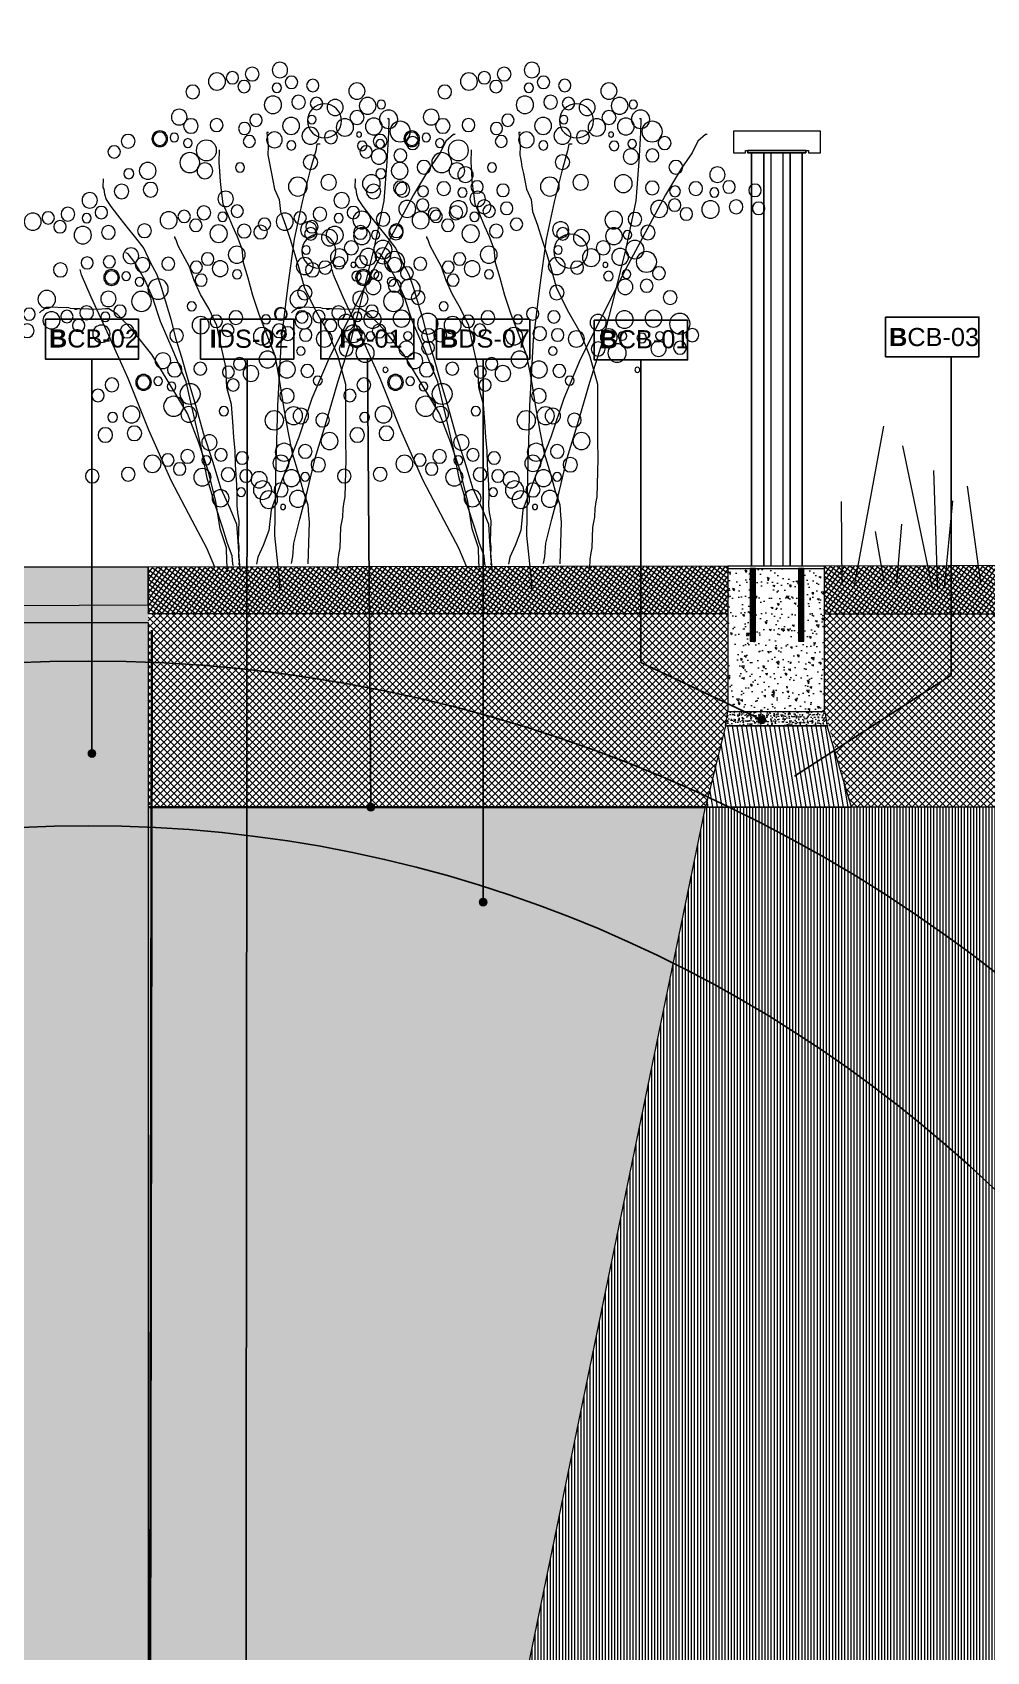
# Model space of a CAD drawing. Header units: metres. Extents: x -325 to 301, y -147 to 149.
# Drawn here: x 86.125 to 88.1, y 40.062 to 43.411 of the extents above; entities that cross this region are included whole.
import ezdxf

# ---------------------------------------------------------------- set-up
doc = ezdxf.new("R2010")
doc.units = ezdxf.units.M
doc.linetypes.add('ACAD_ISO03W100', pattern=[30, 12, -18])
doc.layers.get('Defpoints').update_dxf_attribs({"lineweight": 13})
doc.layers.add('-AUX-QAD', color=5, linetype='Continuous', plot=False)
doc.layers.add('0-TX-1_25', color=7, linetype='Continuous', true_color=0x3f4f7f)
for name, color, linetype in [('02-L-Geotextile', 32, 'Continuous'), ('02-L-Waterproofing Membrane', 152, 'Continuous'), ('2-L-Perfil', 5, 'Continuous'), ('2-L-projeccio', 252, 'Continuous'), ('A-KEYPLAN_HATCH', 7, 'Continuous'), ('A_TEXT_2', 7, 'Continuous'), ('EIT_3 TR terra vegetal', 45, 'Continuous')]:
    doc.layers.add(name, color=color, linetype=linetype)
for name, color, linetype, lineweight, true_color in [('03-TR-Paviment_04_Dry Meadow', 7, 'Continuous', 5, 0xd8dd88), ('3-TR grava', 7, 'Continuous', 5, 0x666666), ('3-TR tot_u', 7, 'Continuous', 5, 0x787878)]:
    doc.layers.add(name, color=color, linetype=linetype, lineweight=lineweight, true_color=true_color)
for name, color, linetype, lineweight in [('05-VEG-gris 50%', 253, 'Continuous', 18), ('1-CM', 7, 'Continuous', 0), ('2-metall', 5, 'Continuous', 0), ('3-TR Formigó', 252, 'Continuous', 0), ('3-TR Seleccionat', 44, 'Continuous', 0), ('3-TR-recebo', 252, 'Continuous', 0), ('3_TR_paviment gris', 252, 'Continuous', 5)]:
    doc.layers.add(name, color=color, linetype=linetype, lineweight=lineweight)
doc.styles.get("Standard").update_dxf_attribs({"font": 'arial.ttf'})
doc.dimstyles.new('ISO-25', dxfattribs={"dimtxt": 0.1, "dimasz": 0.1, "dimexe": 0.1, "dimexo": 0.1, "dimgap": 0.1, "dimtad": 1, "dimdec": 0, "dimlfac": 100, "dimzin": 9, "dimtxsty": 'Standard', "dimblk": 'OBLIQUE', "dimcen": 0.1, "dimadec": 0, "dimazin": 0, "dimtfac": 1, "dimtdec": 0, "dimtmove": 0, "dimatfit": 3, "dimldrblk": 'OBLIQUE', "dimfxl": 1, "dimarcsym": 0})

# ---------------------------------------------------------------- blocks, each defined once
blk = doc.blocks.new('POINT')
at = {"layer": '0-TX-1_25'}
h = blk.add_hatch(dxfattribs=at)
h.set_pattern_fill('ANGLE', color=256)
h.set_pattern_definition([(0, (-83.747, -12.726), (0, 6.985), [5.08, -1.905]), (90, (-83.747, -12.726), (-6.985, 4e-16), [5.08, -1.905])])
edge = h.paths.add_edge_path()
edge.add_arc((0, 0), 0.0075, 0, 360)
h = blk.add_hatch(color=256, dxfattribs=at)
h.dxf.hatch_style = 1
edge = h.paths.add_edge_path()
edge.add_arc((0, 0), 0.0075, 0, 360)
blk.add_circle((0, 0), 0.0075, dxfattribs=at)
blk = doc.blocks.new('hatch keyplan 2')
at = {"layer": 'A-KEYPLAN_HATCH'}
blk.add_lwpolyline([(0, 0.00548), (0.01287, 0.00548), (0.01287, 0), (0, 0)], close=True, dxfattribs=at)
blk = doc.blocks.new('hatch keyplan')
at = {"layer": 'A-KEYPLAN_HATCH'}
blk.add_blockref('hatch keyplan 2', (1.43058, 0.85215), dxfattribs=at)
blk = doc.blocks.new('I-06B')
at = {"layer": 'A-KEYPLAN_HATCH'}
blk.add_blockref('hatch keyplan', (-1.43058, -0.85215), dxfattribs=at)
at = {"layer": 'A_TEXT_2', "insert": (-0.0008, 0.00405), "char_height": 0.0025, "attachment_point": 1}
blk.add_mtext_dynamic_manual_height_columns('\\pi0.00206;{\\fArial|b1|i0|c0|p34;I}DS-02', width=0.0145619, gutter_width=0.015, heights=[0], dxfattribs=at)
blk = doc.blocks.new('B-CB02')
at = {"layer": 'A-KEYPLAN_HATCH'}
blk.add_blockref('hatch keyplan', (-1.43058, -0.85215), dxfattribs=at)
at = {"layer": 'A_TEXT_2', "insert": (-0.0008, 0.00409), "char_height": 0.0025, "attachment_point": 1}
blk.add_mtext_dynamic_manual_height_columns('\\pi0.00129;{\\fArial|b1|i0|c0|p34;B}CB-02', width=0.0145619, gutter_width=0.015, heights=[0], dxfattribs=at)
blk = doc.blocks.new('ccddddddddddd')
for points in [[(92.171, 14.455), (92.16, 14.543), (92.149, 14.718), (92.084, 15.025), (91.996, 15.397), (91.908, 15.813), (91.777, 16.295), (91.645, 16.798), (91.492, 17.346), (91.361, 17.915), (91.229, 18.528), (91.12, 19.142), (91.098, 19.645), (91.087, 20.017), (91.087, 20.193), (91.109, 20.193)], [(90.232, 20.017), (90.254, 20.017), (90.353, 19.93), (90.419, 19.777), (90.55, 19.579), (90.747, 19.229), (90.966, 18.791), (91.229, 18.266), (91.514, 17.652), (91.777, 17.083), (91.974, 16.579), (92.127, 16.076), (92.325, 15.528), (92.456, 15.134), (92.478, 14.871), (92.544, 14.674), (92.609, 14.521), (92.62, 14.433)], [(92.631, 19.974), (92.653, 19.974), (92.642, 19.886), (92.631, 19.798), (92.631, 19.689), (92.609, 19.601), (92.598, 19.536), (92.576, 19.448), (92.555, 19.36), (92.533, 19.251), (92.467, 19.12), (92.445, 18.966), (92.379, 18.791), (92.314, 18.616), (92.248, 18.419), (92.182, 18.222), (92.116, 18.003), (91.963, 17.718), (91.788, 17.433), (91.656, 17.127), (91.547, 16.776), (91.536, 16.382), (91.525, 16.054), (91.514, 15.813), (91.514, 15.331), (91.525, 15.265), (91.536, 15.178), (91.536, 15.068), (91.547, 15.003), (91.558, 14.937), (91.558, 14.674), (91.569, 14.609), (91.58, 14.521), (91.58, 14.411), (91.591, 14.379), (91.602, 14.357), (91.602, 14.346)], [(91.963, 19.842), (92.007, 19.842), (92.018, 19.755), (92.084, 19.492), (92.171, 19.098), (92.259, 18.616), (92.325, 18.025), (92.39, 17.324), (92.412, 16.47), (92.412, 15.572), (92.401, 14.806), (92.335, 14.324), (92.314, 14.105), (92.325, 14.094)], [(93.256, 19.733), (93.256, 19.569), (93.245, 19.459), (93.234, 19.328), (93.212, 19.174), (93.19, 19.043), (93.124, 18.912), (93.058, 18.758), (92.993, 18.627), (92.927, 18.474), (92.905, 18.298), (92.839, 18.101), (92.774, 17.882), (92.686, 17.641), (92.576, 17.379), (92.467, 17.116), (92.401, 16.809), (92.335, 16.459), (92.27, 16.152), (92.204, 15.868), (92.116, 15.605), (92.051, 15.386), (91.985, 15.211), (91.974, 15.079), (91.963, 14.992), (91.963, 14.455)], [(94.734, 19.317), (94.734, 19.207), (94.723, 19.185), (94.712, 19.12), (94.69, 19.054), (94.624, 18.966), (94.537, 18.857), (94.427, 18.725), (94.296, 18.572), (94.186, 18.441), (94.099, 18.266), (94.011, 18.112), (93.945, 17.937), (93.88, 17.74), (93.814, 17.543), (93.748, 17.302), (93.661, 17.061), (93.573, 16.776), (93.463, 16.448), (93.354, 16.098), (93.222, 15.725), (93.113, 15.397), (92.981, 15.134), (92.894, 14.937), (92.872, 14.718), (92.85, 14.521), (92.839, 14.411), (92.828, 14.346), (92.828, 14.335)], [(92.85, 14.422), (92.839, 14.455), (92.85, 14.521), (92.85, 14.652), (92.861, 14.718), (92.861, 14.981), (92.883, 15.09), (92.894, 15.178), (92.894, 15.309), (92.905, 15.441), (92.916, 15.572), (92.927, 15.703), (92.938, 15.879), (92.96, 16.054), (92.981, 16.251), (93.003, 16.47), (93.069, 16.689), (93.091, 16.952), (93.157, 17.214), (93.222, 17.477), (93.332, 17.696), (93.441, 17.871), (93.529, 18.047), (93.595, 18.222), (93.682, 18.375), (93.748, 18.485), (93.77, 18.55), (93.781, 18.572), (93.792, 18.594), (93.792, 18.605)], [(92.916, 14.401), (92.927, 14.422), (92.938, 14.532), (93.003, 14.685), (93.069, 14.882), (93.179, 15.189), (93.288, 15.517), (93.376, 15.911), (93.595, 16.744), (93.77, 17.138), (93.945, 17.51), (94.055, 17.817), (94.164, 18.036), (94.296, 18.255), (94.384, 18.364), (94.405, 18.375), (94.416, 18.375)], [(93.157, 14.379), (93.266, 14.619), (93.463, 14.97), (93.748, 15.474), (94.055, 16.109), (94.34, 16.766), (94.624, 17.357), (94.844, 17.795), (94.975, 18.079), (94.997, 18.145)], [(92.992, 14.324), (92.992, 14.346), (93.003, 14.455), (93.014, 14.63), (93.102, 14.871), (93.168, 15.222), (93.277, 15.616), (93.409, 15.966), (93.562, 16.339), (94.044, 17.083), (94.307, 17.39), (94.504, 17.587), (94.614, 17.652), (94.657, 17.652), (94.745, 17.641), (95.008, 17.641), (95.03, 17.631), (95.052, 17.631)], [(94.745, 17.641), (95.106, 17.641), (95.128, 17.652), (95.413, 17.652), (95.413, 17.641), (95.435, 17.641), (95.435, 17.631), (95.446, 17.62), (95.457, 17.62), (95.457, 17.609), (95.479, 17.598), (95.49, 17.587), (95.501, 17.576)]]:
    blk.add_lwpolyline(points)
for centre, radius in [((92.507, 20.78), 0.0991), ((92.862, 20.718), 0.0883), ((91.511, 20.539), 0.104), ((92.08, 20.594), 0.0797), ((92.354, 20.627), 0.0797), ((92.54, 20.55), 0.059), ((92.961, 20.554), 0.0797), ((93.114, 20.663), 0.0797), ((93.311, 20.609), 0.11), ((91.193, 20.375), 0.0548), ((91.368, 20.353), 0.108), ((91.784, 20.32), 0.104), ((91.916, 20.145), 0.219), ((92.025, 20.364), 0.0797), ((92.255, 20.375), 0.0883), ((92.584, 20.331), 0.112), ((93.618, 20.466), 0.0883), ((90.941, 20.036), 0.132), ((91.094, 20.189), 0.118), ((91.281, 20.09), 0.108), ((91.5, 20.2), 0.0903), ((91.652, 20.068), 0.112), ((92.08, 20.156), 0.0547), ((92.343, 20.068), 0.109), ((92.796, 20.127), 0.0797), ((93.782, 20.138), 0.101), ((90.776, 19.893), 0.0836), ((91.467, 19.981), 0.0328), ((91.828, 19.937), 0.0834), ((92.091, 19.948), 0.109), ((92.551, 19.882), 0.101), ((92.939, 20.017), 0.0774), ((93.3, 20.05), 0.0834), ((93.629, 20.028), 0.0936), ((94.023, 19.853), 0.101), ((90.929, 19.729), 0.0834), ((91.204, 19.707), 0.098), ((91.193, 19.871), 0.0548), ((91.423, 19.838), 0.062), ((92.332, 19.817), 0.059), ((92.873, 19.853), 0.0774), ((93.421, 19.722), 0.131), ((93.662, 19.809), 0.0558), ((93.837, 19.875), 0.0548), ((94.023, 19.853), 0.0855), ((94.428, 19.809), 0.0883), ((94.604, 19.667), 0.0797), ((90.087, 19.507), 0.0991), ((90.623, 19.587), 0.0883), ((92.08, 19.609), 0.0936), ((92.983, 19.514), 0.059), ((93.432, 19.459), 0.101), ((93.629, 19.558), 0.128), ((93.629, 19.558), 0.128), ((94.166, 19.437), 0.108), ((89.599, 19.321), 0.0797), ((89.933, 19.354), 0.0797), ((90.119, 19.277), 0.059), ((90.36, 19.321), 0.0883), ((90.625, 19.278), 0.0692), ((90.919, 19.313), 0.0876), ((91.291, 19.357), 0.114), ((91.839, 19.357), 0.0991), ((92.233, 19.291), 0.121), ((94.407, 19.393), 0.0639), ((89.545, 19.091), 0.0797), ((89.835, 19.102), 0.0883), ((90.163, 19.058), 0.112), ((90.624, 19.101), 0.0797), ((90.821, 19.046), 0.11), ((93.155, 19.106), 0.0991), ((94.122, 19.196), 0.0936), ((94.494, 19.163), 0.0936), ((94.899, 19.037), 0.0991), ((90.471, 18.991), 0.0797), ((91.128, 18.904), 0.0883), ((91.4, 18.886), 0.114), ((93.002, 18.953), 0.0797), ((93.188, 18.876), 0.059), ((93.429, 18.92), 0.0883), ((93.681, 18.866), 0.0797), ((93.878, 18.811), 0.11), ((94.745, 18.884), 0.0797), ((95.173, 18.851), 0.0883), ((90.957, 18.739), 0.0928), ((91.217, 18.701), 0.0548), ((91.392, 18.679), 0.108), ((91.808, 18.647), 0.104), ((92.049, 18.69), 0.0797), ((92.078, 18.741), 0.104), ((92.647, 18.796), 0.0797), ((92.904, 18.701), 0.0883), ((93.232, 18.658), 0.112), ((93.528, 18.756), 0.0797), ((94.185, 18.668), 0.0883), ((94.647, 18.632), 0.0883), ((94.932, 18.807), 0.059), ((95.271, 18.687), 0.0797), ((95.425, 18.796), 0.0797), ((95.622, 18.742), 0.11), ((91.118, 18.515), 0.118), ((91.305, 18.417), 0.108), ((91.524, 18.526), 0.0903), ((91.676, 18.395), 0.112), ((91.94, 18.471), 0.219), ((92.104, 18.482), 0.0547), ((92.991, 18.395), 0.109), ((94.975, 18.588), 0.112), ((95.928, 18.599), 0.0883), ((90.8, 18.22), 0.0836), ((90.965, 18.362), 0.132), ((91.491, 18.307), 0.0328), ((91.852, 18.263), 0.0834), ((92.115, 18.274), 0.109), ((93.199, 18.209), 0.101), ((93.364, 18.329), 0.0797), ((93.506, 18.22), 0.0774), ((93.867, 18.252), 0.0834), ((94.196, 18.23), 0.0936), ((94.349, 18.34), 0.101), ((94.624, 18.255), 0.0774), ((94.909, 18.233), 0.0774), ((90.953, 18.055), 0.0834), ((91.228, 18.033), 0.098), ((91.217, 18.198), 0.0548), ((91.447, 18.165), 0.062), ((92.98, 18.143), 0.059), ((93.44, 18.055), 0.0774), ((94.404, 18.077), 0.0548), ((94.59, 18.055), 0.101), ((94.59, 18.055), 0.0855), ((95.249, 18.134), 0.0903), ((90.647, 17.913), 0.0883), ((92.104, 17.935), 0.0936), ((93.988, 17.924), 0.131), ((94.196, 17.76), 0.128), ((94.196, 17.76), 0.128), ((94.229, 18.012), 0.0558), ((94.622, 17.779), 0.0991), ((90.514, 17.581), 0.132), ((90.854, 17.636), 0.108), ((91.225, 17.614), 0.112), ((91.562, 17.566), 0.104), ((92.132, 17.621), 0.0797), ((92.406, 17.653), 0.0797), ((92.978, 17.587), 0.0883), ((93.55, 17.716), 0.059), ((94.469, 17.625), 0.0797), ((94.896, 17.593), 0.0883), ((95.413, 17.751), 0.114), ((90.349, 17.439), 0.0836), ((90.766, 17.417), 0.0548), ((91.245, 17.402), 0.0548), ((91.42, 17.38), 0.108), ((92.077, 17.391), 0.0797), ((92.307, 17.402), 0.0883), ((92.636, 17.358), 0.112), ((92.592, 17.577), 0.059), ((93.077, 17.423), 0.0797), ((93.23, 17.532), 0.0797), ((93.428, 17.478), 0.11), ((94.37, 17.374), 0.0883), ((94.655, 17.549), 0.059), ((94.994, 17.428), 0.0797), ((95.148, 17.538), 0.0797), ((95.345, 17.483), 0.11), ((95.632, 17.554), 0.0774), ((90.502, 17.274), 0.0834), ((90.777, 17.252), 0.098), ((90.996, 17.384), 0.062), ((91.308, 17.182), 0.118), ((91.552, 17.226), 0.0903), ((91.836, 17.347), 0.104), ((93.734, 17.335), 0.0883), ((94.699, 17.33), 0.112), ((95.652, 17.341), 0.0883), ((92.132, 17.183), 0.0547), ((92.305, 16.941), 0.109), ((92.557, 17.062), 0.109), ((92.913, 16.996), 0.0797), ((93.899, 17.007), 0.101), ((91.04, 16.974), 0.0328), ((91.905, 16.81), 0.059), ((92.042, 16.93), 0.0834), ((92.765, 16.876), 0.101), ((93.055, 16.886), 0.0774), ((93.417, 16.919), 0.0834), ((93.745, 16.897), 0.0936), ((92.294, 16.602), 0.0936), ((92.989, 16.722), 0.0774), ((93.537, 16.591), 0.131), ((93.778, 16.678), 0.0558), ((93.953, 16.744), 0.0548), ((94.14, 16.722), 0.101), ((94.14, 16.722), 0.0855), ((94.545, 16.678), 0.0883), ((92.108, 16.35), 0.0991), ((92.201, 16.35), 0.114), ((93.099, 16.383), 0.059), ((93.548, 16.328), 0.101), ((93.745, 16.427), 0.128), ((93.745, 16.427), 0.128), ((94.72, 16.536), 0.0797), ((91.829, 16.306), 0.0876), ((92.448, 16.284), 0.121), ((94.282, 16.306), 0.108), ((94.523, 16.262), 0.0639), ((91.731, 16.039), 0.11), ((93.272, 15.975), 0.0991), ((94.238, 16.065), 0.0936), ((94.611, 16.032), 0.0936), ((91.866, 15.732), 0.0928), ((92.038, 15.897), 0.0883), ((92.309, 15.879), 0.114), ((92.346, 15.735), 0.104), ((92.845, 15.789), 0.0797), ((93.119, 15.822), 0.0797), ((93.305, 15.746), 0.059), ((93.546, 15.789), 0.0883), ((93.798, 15.735), 0.0797), ((92.029, 15.57), 0.0548), ((92.204, 15.548), 0.108), ((92.62, 15.516), 0.104), ((92.79, 15.559), 0.0797), ((93.02, 15.57), 0.0883), ((93.349, 15.527), 0.112), ((93.644, 15.625), 0.0797), ((93.995, 15.68), 0.11), ((94.302, 15.537), 0.0883), ((94.763, 15.501), 0.0883), ((92.116, 15.286), 0.108), ((92.335, 15.395), 0.0903), ((92.571, 15.384), 0.118), ((92.845, 15.351), 0.0547), ((92.303, 15.176), 0.0328), ((92.488, 15.264), 0.112), ((93.108, 15.264), 0.109)]:
    blk.add_circle(centre, radius)
blk = doc.blocks.new('Railing')
at = {"layer": '2-L-Perfil', "true_color": 0xb3b3b3}
h = blk.add_hatch(color=253, dxfattribs=at)
h.dxf.hatch_style = 1
h.paths.add_polyline_path([(0.0075, -0.0093), (0.008, -0.009), (0.008, -0.005), (-0.003, -0.005), (-0.003, -0.0156), (-0.0025, -0.0165)])
h = blk.add_hatch(color=253, dxfattribs=at)
h.dxf.hatch_style = 1
h.paths.add_polyline_path([(0.0075, -0.0225), (0.0075, -0.0225), (0.008, -0.0222), (0.008, -0.0102), (0.0075, -0.0093), (-0.0025, -0.0165), (-0.003, -0.0168), (-0.003, -0.0285), (-0.0025, -0.0294)])
h = blk.add_hatch(color=253, dxfattribs=at)
h.dxf.hatch_style = 1
h.paths.add_polyline_path([(0.008, -0.0234), (0.0075, -0.0225), (-0.0025, -0.0294), (-0.0025, -0.0294), (-0.003, -0.0297), (-0.003, -0.0415), (-0.0025, -0.0423), (0.0075, -0.0357), (0.008, -0.0354)])
h = blk.add_hatch(color=253, dxfattribs=at)
h.dxf.hatch_style = 1
h.paths.add_polyline_path([(0.1075, -0.0093), (0.108, -0.009), (0.108, -0.005), (0.097, -0.005), (0.097, -0.0156), (0.0975, -0.0165)])
h = blk.add_hatch(color=253, dxfattribs=at)
h.dxf.hatch_style = 1
h.paths.add_polyline_path([(0.1075, -0.0225), (0.1075, -0.0225), (0.108, -0.0222), (0.108, -0.0102), (0.1075, -0.0093), (0.0975, -0.0165), (0.097, -0.0168), (0.097, -0.0285), (0.0975, -0.0294)])
h = blk.add_hatch(color=253, dxfattribs=at)
h.dxf.hatch_style = 1
h.paths.add_polyline_path([(0.108, -0.0234), (0.1075, -0.0225), (0.0975, -0.0294), (0.0975, -0.0294), (0.097, -0.0297), (0.097, -0.0415), (0.0975, -0.0423), (0.1075, -0.0357), (0.108, -0.0354)])
h = blk.add_hatch(color=253, dxfattribs=at)
h.dxf.hatch_style = 1
h.paths.add_polyline_path([(0.008, -0.0366), (0.0075, -0.0357), (-0.0025, -0.0423), (-0.003, -0.0426), (-0.003, -0.0544), (-0.0025, -0.0552), (0.0075, -0.049), (0.008, -0.0486)])
h = blk.add_hatch(color=253, dxfattribs=at)
h.dxf.hatch_style = 1
h.paths.add_polyline_path([(0.008, -0.0498), (0.0075, -0.049), (-0.0025, -0.0552), (-0.003, -0.0555), (-0.003, -0.0675), (-0.0025, -0.0683), (0.0075, -0.0622), (0.008, -0.0618)])
h = blk.add_hatch(color=253, dxfattribs=at)
h.dxf.hatch_style = 1
h.paths.add_polyline_path([(0.008, -0.063), (0.0075, -0.0622), (-0.0025, -0.0683), (-0.003, -0.0686), (-0.003, -0.0802), (-0.0025, -0.081), (0.0075, -0.0751), (0.008, -0.0749)])
h = blk.add_hatch(color=253, dxfattribs=at)
h.dxf.hatch_style = 1
h.paths.add_polyline_path([(0.108, -0.0366), (0.1075, -0.0357), (0.0975, -0.0423), (0.097, -0.0426), (0.097, -0.0544), (0.0975, -0.0552), (0.1075, -0.049), (0.108, -0.0486)])
h = blk.add_hatch(color=253, dxfattribs=at)
h.dxf.hatch_style = 1
h.paths.add_polyline_path([(0.108, -0.0498), (0.1075, -0.049), (0.0975, -0.0552), (0.097, -0.0555), (0.097, -0.0675), (0.0975, -0.0683), (0.1075, -0.0622), (0.108, -0.0618)])
h = blk.add_hatch(color=253, dxfattribs=at)
h.dxf.hatch_style = 1
h.paths.add_polyline_path([(0.108, -0.063), (0.1075, -0.0622), (0.0975, -0.0683), (0.097, -0.0686), (0.097, -0.0802), (0.0975, -0.081), (0.1075, -0.0751), (0.108, -0.0749)])
h = blk.add_hatch(color=253, dxfattribs=at)
h.dxf.hatch_style = 1
h.paths.add_polyline_path([(0.008, -0.0761), (0.0075, -0.0751), (-0.0025, -0.081), (-0.003, -0.0813), (-0.003, -0.0931), (-0.0025, -0.0939), (0.0075, -0.0886), (0.008, -0.0883)])
h = blk.add_hatch(color=253, dxfattribs=at)
h.dxf.hatch_style = 1
h.paths.add_polyline_path([(0.008, -0.0895), (0.0075, -0.0886), (-0.0025, -0.0939), (-0.003, -0.0942), (-0.003, -0.106), (-0.0025, -0.1068), (0.0075, -0.1018), (0.008, -0.1015), (0.008, -0.0955)])
h = blk.add_hatch(color=253, dxfattribs=at)
h.dxf.hatch_style = 1
h.paths.add_polyline_path([(0.108, -0.0761), (0.1075, -0.0751), (0.0975, -0.081), (0.097, -0.0813), (0.097, -0.0931), (0.0975, -0.0939), (0.1075, -0.0886), (0.108, -0.0883)])
h = blk.add_hatch(color=253, dxfattribs=at)
h.dxf.hatch_style = 1
h.paths.add_polyline_path([(0.108, -0.0895), (0.1075, -0.0886), (0.0975, -0.0939), (0.097, -0.0942), (0.097, -0.106), (0.0975, -0.1068), (0.1075, -0.1018), (0.108, -0.1015), (0.108, -0.0955)])
h = blk.add_hatch(color=253, dxfattribs=at)
h.dxf.hatch_style = 1
h.paths.add_polyline_path([(0.008, -0.1027), (0.0075, -0.1018), (-0.0025, -0.1068), (-0.003, -0.1072), (-0.003, -0.1189), (-0.0025, -0.1198), (0.0075, -0.1149), (0.008, -0.1147)])
h = blk.add_hatch(color=253, dxfattribs=at)
h.dxf.hatch_style = 1
h.paths.add_polyline_path([(0.008, -0.1159), (0.0075, -0.1149), (-0.0025, -0.1198), (-0.003, -0.1201), (-0.003, -0.1318), (-0.0025, -0.1327), (0.0075, -0.1282), (0.008, -0.1279)])
h = blk.add_hatch(color=253, dxfattribs=at)
h.dxf.hatch_style = 1
h.paths.add_polyline_path([(0.008, -0.1351), (0.008, -0.1291), (0.0075, -0.1282), (-0.0025, -0.1327), (-0.003, -0.1331), (-0.003, -0.1448), (-0.0025, -0.1456), (0.0075, -0.1414), (0.008, -0.1411)])
h = blk.add_hatch(color=253, dxfattribs=at)
h.dxf.hatch_style = 1
h.paths.add_polyline_path([(0.108, -0.1027), (0.1075, -0.1018), (0.0975, -0.1068), (0.097, -0.1072), (0.097, -0.1189), (0.0975, -0.1198), (0.1075, -0.1149), (0.108, -0.1147)])
h = blk.add_hatch(color=253, dxfattribs=at)
h.dxf.hatch_style = 1
h.paths.add_polyline_path([(0.108, -0.1159), (0.1075, -0.1149), (0.0975, -0.1198), (0.097, -0.1201), (0.097, -0.1318), (0.0975, -0.1327), (0.1075, -0.1282), (0.108, -0.1279)])
h = blk.add_hatch(color=253, dxfattribs=at)
h.dxf.hatch_style = 1
h.paths.add_polyline_path([(0.108, -0.1351), (0.108, -0.1291), (0.1075, -0.1282), (0.0975, -0.1327), (0.097, -0.1331), (0.097, -0.1448), (0.0975, -0.1456), (0.1075, -0.1414), (0.108, -0.1411)])
h = blk.add_hatch(color=253, dxfattribs=at)
h.dxf.hatch_style = 1
h.paths.add_polyline_path([(0.008, -0.1423), (0.0075, -0.1414), (-0.0025, -0.1456), (-0.003, -0.1458), (-0.003, -0.155), (0.008, -0.155)])
h = blk.add_hatch(color=253, dxfattribs=at)
h.dxf.hatch_style = 1
h.paths.add_polyline_path([(0.108, -0.1423), (0.1075, -0.1414), (0.0975, -0.1456), (0.097, -0.1458), (0.097, -0.155), (0.108, -0.155)])
at = {"layer": '1-CM', "ltscale": 0.01}
for p, q in [((0.04, 0.855), (0.04, 0)), ((0.065, 0), (0.065, 0.855))]:
    blk.add_line(p, q, dxfattribs=at)
blk.add_lwpolyline([(0.1175, 0.86), (0.1175, 0.855), (0.1425, 0.855), (0.1425, 0.8998), (-0.0375, 0.8998), (-0.0375, 0.855), (-0.0125, 0.855), (-0.0125, 0.86)], close=True, dxfattribs=at)
at = {"layer": '1-CM', "linetype": 'Continuous'}
blk.add_lwpolyline([(0.1125, 0.86), (-0.0075, 0.86), (-0.0075, 0.855), (0.1125, 0.855)], close=True, dxfattribs=at)
at = {"layer": '2-L-Perfil', "linetype": 'Continuous'}
blk.add_lwpolyline([(0.1125, 0.855), (-0.0075, 0.855), (-0.0075, 0.86), (0.1125, 0.86)], close=True, dxfattribs=at)
at = {"layer": '2-L-projeccio', "ltscale": 0.01}
for p, q in [((0, 0.855), (0, 0)), ((0.025, 0), (0.025, 0.855)), ((0.08, 0), (0.08, 0.855)), ((0.105, 0.855), (0.105, 0))]:
    blk.add_line(p, q, dxfattribs=at)
at = {"layer": '2-metall'}
for p, q in [((-0.0027, -0.0295), (0.0077, -0.0224)), ((-0.0025, -0.0165), (0.0075, -0.0093)), ((0.0973, -0.0295), (0.1077, -0.0224)), ((0.0975, -0.0165), (0.1075, -0.0093)), ((-0.0025, -0.0423), (0.0075, -0.0357)), ((-0.0025, -0.0552), (0.0075, -0.049)), ((-0.0025, -0.0683), (0.0075, -0.0622)), ((0.0975, -0.0423), (0.1075, -0.0357)), ((0.0975, -0.0552), (0.1075, -0.049)), ((0.0975, -0.0683), (0.1075, -0.0622)), ((-0.0025, -0.081), (0.0075, -0.0751)), ((-0.0025, -0.0939), (0.0075, -0.0886)), ((0.0975, -0.081), (0.1075, -0.0751)), ((0.0975, -0.0939), (0.1075, -0.0886)), ((-0.0025, -0.1068), (0.0075, -0.1018)), ((-0.0025, -0.1198), (0.0075, -0.1149)), ((-0.0025, -0.1327), (0.0075, -0.1282)), ((0.0075, -0.1149), (0.008, -0.1159)), ((0.0975, -0.1068), (0.1075, -0.1018)), ((0.0975, -0.1198), (0.1075, -0.1149)), ((0.0975, -0.1327), (0.1075, -0.1282)), ((0.1075, -0.1149), (0.108, -0.1159)), ((-0.0025, -0.1456), (0.0075, -0.1414)), ((0.0975, -0.1456), (0.1075, -0.1414))]:
    blk.add_line(p, q, dxfattribs=at)
for points in [[(0.0075, -0.1149), (0.008, -0.1147), (0.008, -0.1027), (0.0075, -0.1018), (0.008, -0.1015), (0.008, -0.0895), (0.0075, -0.0886), (0.008, -0.0883), (0.008, -0.0761), (0.0075, -0.0751), (0.008, -0.0749), (0.008, -0.063), (0.0075, -0.0622), (0.008, -0.0618), (0.008, -0.0498), (0.0075, -0.049), (0.008, -0.0486), (0.008, -0.0366), (0.0075, -0.0357), (0.008, -0.0354), (0.008, -0.0234), (0.008, -0.0234), (0.0075, -0.0225), (0.008, -0.0222), (0.008, -0.0102), (0.0075, -0.0093), (0.008, -0.009), (0.008, -0.005), (-0.003, -0.005), (-0.003, -0.0156), (-0.0025, -0.0165), (-0.003, -0.0168), (-0.003, -0.0285), (-0.0025, -0.0294), (-0.003, -0.0297), (-0.003, -0.0414), (-0.0025, -0.0423), (-0.003, -0.0426), (-0.003, -0.0543), (-0.0025, -0.0552), (-0.003, -0.0555), (-0.003, -0.0674), (-0.0025, -0.0683), (-0.003, -0.0686), (-0.003, -0.0802), (-0.0025, -0.081), (-0.003, -0.0813), (-0.003, -0.0931), (-0.0025, -0.0939), (-0.003, -0.0942), (-0.003, -0.106), (-0.0025, -0.1068), (-0.003, -0.1072), (-0.003, -0.1189), (-0.0025, -0.1198), (-0.003, -0.1201), (-0.003, -0.1318), (-0.0025, -0.1327), (-0.003, -0.1331), (-0.0031, -0.1448), (-0.0025, -0.1456), (-0.003, -0.1458), (-0.003, -0.155), (0.008, -0.155), (0.008, -0.1531), (0.008, -0.1531), (0.008, -0.1531), (0.008, -0.1423), (0.0075, -0.1414), (0.008, -0.1411), (0.008, -0.1291), (0.0075, -0.1282), (0.008, -0.1279), (0.008, -0.1159)], [(0.1075, -0.1149), (0.108, -0.1147), (0.108, -0.1027), (0.1075, -0.1018), (0.108, -0.1015), (0.108, -0.0895), (0.1075, -0.0886), (0.108, -0.0883), (0.108, -0.0761), (0.1075, -0.0751), (0.108, -0.0749), (0.108, -0.063), (0.1075, -0.0622), (0.108, -0.0618), (0.108, -0.0498), (0.1075, -0.049), (0.108, -0.0486), (0.108, -0.0366), (0.1075, -0.0357), (0.108, -0.0354), (0.108, -0.0234), (0.108, -0.0234), (0.1075, -0.0225), (0.108, -0.0222), (0.108, -0.0102), (0.1075, -0.0093), (0.108, -0.009), (0.108, -0.005), (0.097, -0.005), (0.097, -0.0156), (0.0975, -0.0165), (0.097, -0.0168), (0.097, -0.0285), (0.0975, -0.0294), (0.097, -0.0297), (0.097, -0.0414), (0.0975, -0.0423), (0.097, -0.0426), (0.097, -0.0543), (0.0975, -0.0552), (0.097, -0.0555), (0.097, -0.0674), (0.0975, -0.0683), (0.097, -0.0686), (0.097, -0.0802), (0.0975, -0.081), (0.097, -0.0813), (0.097, -0.0931), (0.0975, -0.0939), (0.097, -0.0942), (0.097, -0.106), (0.0975, -0.1068), (0.097, -0.1072), (0.097, -0.1189), (0.0975, -0.1198), (0.097, -0.1201), (0.097, -0.1318), (0.0975, -0.1327), (0.097, -0.1331), (0.0969, -0.1448), (0.0975, -0.1456), (0.097, -0.1458), (0.097, -0.155), (0.108, -0.155), (0.108, -0.1531), (0.108, -0.1531), (0.108, -0.1531), (0.108, -0.1423), (0.1075, -0.1414), (0.108, -0.1411), (0.108, -0.1291), (0.1075, -0.1282), (0.108, -0.1279), (0.108, -0.1159)]]:
    blk.add_lwpolyline(points, dxfattribs=at)
blk = doc.blocks.new('BK-RAILING')
at = {"layer": '3-TR tot_u'}
h = blk.add_hatch(dxfattribs=at)
h.set_pattern_fill('AR-CONC', color=256, scale=0.00025, angle=90.2657)
h.set_pattern_definition([(140.265705, (-97.56498, -42.307155), (0.003773512, 0.045564157), [0.0047625, -0.0523875]), (85.265705, (-97.56498, -42.307155), (-0.047722838, -0.009032263), [0.00381, -0.041910146]), (190.71715, (-97.564664, -42.30336), (-0.043949324, 0.036531893), [0.004047502, -0.044522561]), (136.449905, (-97.57768, -42.307214), (0.010196192, 0.067817773), [0.00714375, -0.07858125]), (186.90126, (-97.57683, -42.30156), (-0.0621311, 0.05906354), [0.006071256, -0.0667839]), (81.44986, (-97.57768, -42.307214), (-0.0621311, 0.05906354), [0.00571499, -0.062864933]), (111.265705, (-97.574533, -42.30085), (0.02539025, 0.038021752), [0.0047625, -0.0523875]), (56.265705, (-97.574533, -42.30085), (-0.046118147, 0.015236802), [0.00381, -0.04191]), (161.71715, (-97.572417, -42.29768), (-0.020727897, 0.053258554), [0.004047502, -0.044522484]), (127.765705, (-97.564979, -42.307155), (-0.0211421132, 0.0006741133), [0, -0.041402, 0, -0.042545, 0, -0.04206875]), (97.765705, (-97.564979, -42.307155), (-0.025122342, 0.0165885913), [0, -0.024257, 0, -0.0404495, 0, -0.01603375]), (57.765705, (-97.564913, -42.321316), (0.001274973, 0.033903926), [0, -0.015875, 0, -0.04953, 0, -0.0657225]), (47.765705, (-97.564884, -42.327666), (-0.0065282885, 0.037002419), [0, -0.0206375, 0, -0.032893, 0, -0.0466725])])
h.paths.add_polyline_path([(0, -0.0055), (-0.0005, -0.3008), (0.1995, -0.3008), (0.1997, -0.0055)])
at = {"layer": '1-CM'}
for points in [[(0, -0.0003), (-0.0005, -0.3008), (0.1995, -0.3008), (0.1997, 0), (0, 0)], [(0, 0), (0.1997, 0.0003), (0.1997, -0.0055), (0, -0.0055), (0, 0)]]:
    blk.add_lwpolyline(points, dxfattribs=at)
at = {"layer": '2-metall'}
blk.add_blockref('Railing', (0.0489, 0), dxfattribs=at)
blk = doc.blocks.new('B-CB01')
at = {"layer": 'A-KEYPLAN_HATCH'}
blk.add_blockref('hatch keyplan', (-1.43058, -0.85215), dxfattribs=at)
at = {"layer": 'A_TEXT_2', "insert": (-0.0008, 0.00411), "char_height": 0.0025, "attachment_point": 1}
blk.add_mtext_dynamic_manual_height_columns('\\pi0.00152;{\\fArial|b1|i0|c0|p34;B}CB-01', width=0.0145619, gutter_width=0.015, heights=[0], dxfattribs=at)
blk = doc.blocks.new('B-CB03')
at = {"layer": 'A-KEYPLAN_HATCH'}
blk.add_blockref('hatch keyplan', (-1.43058, -0.85215), dxfattribs=at)
at = {"layer": 'A_TEXT_2', "insert": (-0.0008, 0.00398), "char_height": 0.0025, "attachment_point": 1}
blk.add_mtext_dynamic_manual_height_columns('\\pi0.00128;{\\fArial|b1|i0|c0|p34;B}CB-03', width=0.0145619, gutter_width=0.015, heights=[0], dxfattribs=at)
blk = doc.blocks.new('B-DS07')
at = {"layer": 'A-KEYPLAN_HATCH'}
blk.add_blockref('hatch keyplan', (-1.43058, -0.85215), dxfattribs=at)
at = {"layer": 'A_TEXT_2', "insert": (-0.0008, 0.00408), "char_height": 0.0025, "attachment_point": 1}
blk.add_mtext_dynamic_manual_height_columns('\\pi0.00128;{\\fArial|b1|i0|c0|p34;B}DS-07', width=0.0145619, gutter_width=0.015, heights=[0], dxfattribs=at)
blk = doc.blocks.new('IG01')
at = {"layer": 'A-KEYPLAN_HATCH', "xscale": 10, "yscale": 10, "zscale": 10}
blk.add_blockref('hatch keyplan', (-14.3058, -8.5215), dxfattribs=at)
at = {"layer": 'A_TEXT_2', "insert": (-0.008, 0.0405), "char_height": 0.025, "attachment_point": 1}
blk.add_mtext_dynamic_manual_height_columns('\\pi0.03354;{\\fArial|b1|i0|c0|p34;I}G-01', width=0.145619, gutter_width=0.15, heights=[0], dxfattribs=at)
blk = doc.blocks.new('_Oblique')
at = {"color": 0, "lineweight": -2}
blk.add_line((-0.5, -0.5), (0.5, 0.5), dxfattribs=at)
blk = doc.blocks.new('*D1879')
at = {"layer": '0-TX-1_25', "color": 0, "lineweight": -2, "transparency": 16777216}
for p, q in [((87.5171, 51.8946), (87.5171, 52.0196)), ((87.5171, 51.9946), (87.7984, 51.9946)), ((87.7984, 51.9196), (87.7984, 52.0196))]:
    blk.add_line(p, q, dxfattribs=at)
at = {"layer": 'Defpoints', "color": 0, "transparency": 16777216}
for p in [(87.7984, 51.9946), (87.7984, 51.8946), (87.5171, 0.0315)]:
    blk.add_point(p, dxfattribs=at)
at = {"layer": '0-TX-1_25', "color": 0, "lineweight": -2, "transparency": 16777216, "xscale": 0.025, "yscale": 0.025, "zscale": 0.025, "rotation": 180}
blk.add_blockref('_Oblique', (87.5171, 51.9946), dxfattribs=at)
at = {"layer": '0-TX-1_25', "color": 0, "lineweight": -2, "transparency": 16777216, "xscale": 0.025, "yscale": 0.025, "zscale": 0.025}
blk.add_blockref('_Oblique', (87.7984, 51.9946), dxfattribs=at)
at = {"layer": '0-TX-1_25', "color": 0, "transparency": 16777216, "insert": (87.6578, 52.0374), "char_height": 0.035, "attachment_point": 5}
blk.add_mtext('28', dxfattribs=at)

msp = doc.modelspace()

# ---------------------------------------------------------------- hatches: boundary and pattern name
at = {"layer": '3-TR Formigó'}
h = msp.add_hatch(dxfattribs=at)
h.set_pattern_fill('ANSI31', color=256, scale=0.003, angle=234.1752)
h.set_pattern_definition([(279.175244, (-122.089314, -1.852065), (0.00940313004, 0.0015188056), [])])
h.paths.add_polyline_path([(87.5185, 41.8086), (87.8204, 41.8086), (87.7705, 41.9769), (87.5602, 41.9769)])
at = {"layer": '3-TR grava'}
h = msp.add_hatch(dxfattribs=at)
h.set_pattern_fill('GRAVEL', color=256, scale=0.0025, angle=-65.4594)
h.set_pattern_definition([(162.5533796, (0.076753, -0.015216), (-0.7308664413, 0.22474540032), [0.008543036, -0.84576209]), (119.510333, (0.068603, -0.0126547), (0.37425128808, -0.66679248899), [0.01466012, -1.451351222]), (67.051039, (0.0613818, 0.0001035), (-0.37166305921, -0.86775216532), [0.01033704, -1.02336807]), (201.814281, (0.036655, 0.016038), (1.1816513546, 0.46971515428), [0.013350113, -1.321660936]), (227.3742463, (0.0242608, 0.011077), (0.56129668583, 0.6053067656), [0.013090842, -1.295995194]), (291.814281, (0.0153956, 0.001445), (-0.46971515428, 1.1816513546), [0.013350113, -1.321660936]), (332.2348325, (0.0203565, -0.0109493), (-0.920500067664, 0.48719079982), [0.01765484, -1.747827883]), (6.7959204, (0.0359786, -0.0191737), (1.455422802274, 0.175879835744), [0.01666799, -1.650131415]), (55.9701577, (0.0525295, -0.0172014), (0.53993870226, 0.80497232735), [0.013395325, -1.326138642]), (109.7769504, (0.060026, -0.0061), (0.23234959325, -0.6617765231), [0.01529283, -0.749348424]), (156.9380299, (0.0548514, 0.0082908), (-0.951889986588, 0.403052978446), [0.01977695, -1.957919313]), (73.354667, (0.0621876, -0.041412), (0.16196556244, 0.56259079852), [0.006750113, -0.668264146]), (106.0098265, (0.064121, -0.0349447), (0.22733362578, -0.80367821458), [0.01284205, -1.271365975]), (159.54059, (0.06058, -0.0226), (-0.05776387, -0.026373951), [0.008980233, -0.080822328]), (137.739183, (0.065665, -0.015392), (0.24739749646, -0.2360714484), [0.004836033, -0.47876556]), (226.342002, (0.062086, -0.01214), (0.1469176593, 0.1368857239), [0.00683914, -0.335118825]), (325.504349, (0.057364, -0.017088), (0.194649594, -0.120543708), [0.01110799, -0.359157454]), (96.105643, (0.06652, -0.02338), (-0.0050159677, -0.1419016916), [0.00803218, -0.192772453]), (310.9301324, (0.0467887, 0.021363), (0.43703112279, -0.49851684798), [0.0112522, -1.113970667]), (4.886768, (0.0541605, 0.0128617), (-0.74089837675, -0.05905798283), [0.009439973, -0.93455539]), (227.739183, (0.078072, -0.018104), (0.2360714484, 0.24739749646), [0.009672002, -0.47392959]), (278.1510517, (0.0715673, -0.0252624), (-0.09044790183, 0.65676055534), [0.0112522, -1.113970667]), (273.984547, (0.010975, 0.005011), (-0.0163420158, 0.3415672533), [0.01085088, -0.531693358]), (229.3157327, (0.011729, -0.0058136), (0.50353281537, 0.57893281462), [0.009091803, -0.900089835]), (1.342002, (0.020572, -0.045056), (0.3415672533, 0.0163420158), [0.009672002, -0.47392959]), (311.8946167, (0.030241, -0.0448293), (-0.57391684668, 0.64543450721), [0.01064457, -1.0538094]), (3.984547, (0.0076484, -0.0167515), (-0.3415672533, -0.0163420158), [0.00542544, -0.537118798]), (35.850525, (0.018989, -0.04159), (0.2046815294, 0.1632596751), [0.003237865, -0.320549874]), (100.504349, (0.021614, -0.039694), (0.0213579835, -0.1996655617), [0.013090842, -0.248726365]), (120.549598, (0.019227, -0.0268222), (0.32150338248, -0.55126475042), [0.012131675, -1.20103412]), (238.23066, (0.052165, -0.019462), (0.089153789, 0.1105117726), [0.009158097, -0.21979441]), (287.6978187, (0.0473437, -0.0272477), (0.33282943061, -1.034733695266), [0.01598892, -1.582900227]), (355.485988, (0.052204, -0.04248), (-0.50984289608, 0.04643782207), [0.006537706, -0.64723481]), (24.54059, (0.05872, -0.042994), (0.03138992, 0.08413782), [0.00381, -0.05969]), (54.797029, (0.0204325, -0.0248757), (-0.29885128628, -0.41567313925), [0.008821674, -0.87334852]), (342.5533796, (0.025518, -0.0176673), (0.7308664413, -0.22474540033), [0.01708607, -0.837219055]), (294.54059, (0.04182, -0.02279), (0.08413782, -0.03138992), [0.01651, -0.04699]), (259.8454386, (0.0486753, -0.0378087), (-0.14060757846, -0.76225636034), [0.01004024, -0.99398292]), (188.595196, (0.046905, -0.047692), (-0.2574294319, -0.04773193475), [0.009245727, -0.45304125]), (142.1865674, (0.0377633, -0.0490734), (-1.07874377495, 0.83377402095), [0.015053627, -1.49031161]), (109.9666708, (0.0258707, -0.0398441), (-0.28509749581, 0.77730426339), [0.015925736, -1.57664616])])
edge = h.paths.add_edge_path(flags=16)
edge.add_arc((86.5163, 37.8238), 0.075, 0, 360)
h.paths.add_polyline_path([(86.365, 37.7253), (86.6764, 37.7253), (87.5185, 41.8086), (86.365, 41.8087)])
at = {"layer": '3-TR Seleccionat'}
h = msp.add_hatch(dxfattribs=at)
h.set_pattern_fill('ANSI31', color=256, scale=0.002, angle=45, style=0)
h.set_pattern_definition([(90, (51.7137336, 40.3211365), (-0.00635, 0), [])])
h.paths.add_polyline_path([(84.2008, 38.0025), (84.2008, 38.0024), (84.2008, 38.0025)], flags=17)
h.paths.add_polyline_path([(88.1896, 41.8086), (87.5185, 41.8086), (86.7511, 38.0876), (86.6557, 37.6248), (87.9901, 37.6195), (87.9901, 37.0255), (84.3401, 37.0189), (84.3401, 37.6225), (84.8009, 37.6225), (82.7209, 37.6225), (82.7209, 36.759), (89.7207, 36.759), (89.7211, 41.8086), (88.4355, 41.8086)])
at = {"layer": '3-TR tot_u'}
h = msp.add_hatch(dxfattribs=at)
h.set_pattern_fill('AR-CONC', color=256, scale=9e-05, angle=90.2664)
h.set_pattern_definition([(140.266414, (2.507305, 19.402381), (0.0013582613, 0.0164031132), [0.0017145, -0.0188595]), (85.266414, (2.507305, 19.402381), (-0.0171801815, -0.0032518273), [0.0013716, -0.0150876526]), (190.71786, (2.507418, 19.403748), (-0.0158219194, 0.0131512858), [0.0014571008, -0.016028122]), (136.450614, (2.502733, 19.40236), (0.003670327, 0.024414444), [0.00257175, -0.02828925]), (186.901972, (2.503039, 19.404394), (-0.0223674596, 0.021262598), [0.002185652, -0.024042205]), (81.450565, (2.502733, 19.40236), (-0.0223674596, 0.021262598), [0.002057397, -0.022631376]), (111.266414, (2.503865, 19.404651), (0.0091403206, 0.0136879438), [0.0017145, -0.0188595]), (56.266414, (2.503865, 19.404651), (-0.0166026007, 0.0054850432), [0.0013716, -0.0150876]), (161.71786, (2.504627, 19.405792), (-0.0074622802, 0.019172987), [0.0014571008, -0.0160280944]), (127.766414, (2.507305, 19.402381), (-0.00761116375, 0.0002425866), [0, -0.01490472, 0, -0.0153162, 0, -0.01514475]), (97.766414, (2.507305, 19.402381), (-0.009044117, 0.0059717809), [0, -0.00873252, 0, -0.01456182, 0, -0.00577215]), (57.766414, (2.5073286, 19.3972834), (0.0004588393, 0.012205419), [0, -0.005715, 0, -0.0178308, 0, -0.0236601]), (47.766414, (2.507339, 19.394997), (-0.0023503487, 0.0133208417), [0, -0.0074295, 0, -0.01184148, 0, -0.0168021])])
h.paths.add_polyline_path([(86.365, 42.2269), (85.9377, 42.2248), (86.0653, 42.1906), (86.365, 42.1908)])
h = msp.add_hatch(dxfattribs=at)
h.set_pattern_fill('AR-CONC', color=256, scale=0.00025, angle=90.265705)
h.paths.add_polyline_path([(86.365, 42.1908), (86.0646, 42.1908), (84.8401, 37.6225), (84.3401, 37.6225), (84.3401, 37.1225), (87.9896, 37.1225), (87.9901, 37.3725), (87.9901, 37.6225), (86.365, 37.6253)])
h = msp.add_hatch(dxfattribs=at)
h.set_pattern_fill('AR-CONC', color=256, scale=9e-05, angle=90.2664)
h.set_pattern_definition([(140.266414, (-8.594436, -0.287936), (0.0013582613, 0.0164031132), [0.0017145, -0.0188595]), (85.266414, (-8.594436, -0.287936), (-0.0171801815, -0.0032518273), [0.0013716, -0.0150876526]), (190.717859, (-8.594323, -0.28657), (-0.0158219194, 0.0131512858), [0.0014571008, -0.016028122]), (136.450614, (-8.599008, -0.287957), (0.003670327, 0.024414444), [0.00257175, -0.02828925]), (186.901972, (-8.598702, -0.285923), (-0.0223674596, 0.021262598), [0.002185652, -0.024042205]), (81.450565, (-8.599008, -0.287957), (-0.0223674596, 0.021262598), [0.002057397, -0.022631376]), (111.266414, (-8.597876, -0.285666), (0.0091403206, 0.0136879438), [0.0017145, -0.0188595]), (56.266414, (-8.597876, -0.285666), (-0.0166026007, 0.0054850432), [0.0013716, -0.0150876]), (161.71786, (-8.597114, -0.284526), (-0.0074622802, 0.019172987), [0.0014571008, -0.0160280944]), (127.766414, (-8.5944364, -0.287936), (-0.00761116375, 0.0002425866), [0, -0.01490472, 0, -0.0153162, 0, -0.01514475]), (97.766414, (-8.594436, -0.287936), (-0.00904411703, 0.00597178094), [0, -0.00873252, 0, -0.01456182, 0, -0.00577215]), (57.766414, (-8.594413, -0.293034), (0.0004588393, 0.012205419), [0, -0.005715, 0, -0.0178308, 0, -0.0236601]), (47.766414, (-8.594402, -0.29532), (-0.0023503487, 0.0133208417), [0, -0.0074295, 0, -0.01184148, 0, -0.0168021])])
h.paths.add_polyline_path([(87.5602, 41.9769), (87.565, 42.0068), (87.7652, 42.0059), (87.7705, 41.9769)])
at = {"layer": '3-TR-recebo'}
h = msp.add_hatch(dxfattribs=at)
h.set_pattern_fill('_USER', color=256, scale=0.008, angle=234.1752, style=0, double=1, pattern_type=0)
h.set_pattern_definition([(234.17524, (91.070564, 42.208641), (0.006486488, -0.004682464), []), (324.17524, (91.070564, 42.208641), (0.004682464, 0.006486488), [])])
h.paths.add_polyline_path([(87.565, 42.2091), (87.565, 42.3068), (86.365, 42.3048), (86.365, 42.2269), (86.365, 42.2181), (86.365, 42.2093)])
h.paths.add_polyline_path([(87.7646, 42.3072), (87.7648, 42.209), (89.7213, 42.2086), (89.7213, 42.3068), (88.4355, 42.3083)])
at = {"layer": '3_TR_paviment gris'}
msp.add_hatch(color=256, dxfattribs=at).paths.add_polyline_path([(86.365, 42.3048), (85.9353, 42.3048), (85.9353, 42.2248), (86.365, 42.2269)])
at = {"layer": 'EIT_3 TR terra vegetal'}
h = msp.add_hatch(dxfattribs=at)
h.set_pattern_fill('_USER', color=256, scale=0.01, angle=45, style=0, double=1, pattern_type=0)
h.set_pattern_definition([(45, (51.713734, 43.760409), (-0.0070710678, 0.0070710678), []), (135, (51.713734, 43.760409), (-0.0070710678, -0.0070710678), [])])
h.paths.add_polyline_path([(87.5185, 41.8086), (87.5649, 42.0064), (87.5649, 42.006), (87.7653, 42.0067), (87.8204, 41.8086)], flags=16)
h.paths.add_polyline_path([(87.5651, 42.0064), (87.565, 42.2086), (86.365, 42.2086), (86.365, 41.8086), (89.7213, 41.8086), (89.7213, 42.2086), (87.7648, 42.2086), (87.7651, 42.0064)])

# ---------------------------------------------------------------- linework, layer by layer
at = {"layer": '-AUX-QAD'}
for radius in [3.0579, 2.717]:
    msp.add_circle((86.2406, 39.053), radius, dxfattribs=at)
at = {"layer": '0-TX-1_25'}
for points in [[(86.2487, 42.7356), (86.2487, 41.9195)], [(86.5659, 37.8271), (86.5699, 42.7356)], [(86.8258, 41.8086), (86.8187, 42.7359)], [(87.0583, 41.6121), (87.0583, 42.7356)], [(87.3848, 42.1078), (87.3848, 42.7337)], [(87.7027, 41.8725), (88.0268, 42.0816), (88.0268, 42.7402)], [(87.635, 41.9891), (87.3848, 42.1078)]]:
    msp.add_lwpolyline(points, dxfattribs=at)
at = {"layer": '02-L-Geotextile', "color": 244, "linetype": 'ACAD_ISO03W100', "ltscale": 0.002, "true_color": 0x991b1e, "const_width": 0.005, "elevation": 0}
msp.add_lwpolyline([(86.365, 41.8086), (87.5185, 41.8086)], dxfattribs=at)
at = {"layer": '02-L-Waterproofing Membrane', "linetype": 'ACAD_ISO03W100', "ltscale": 0.002, "const_width": 0.005}
msp.add_lwpolyline([(86.3727, 42.1748), (86.365, 37.6253), (87.9905, 37.6224)], dxfattribs=at)
at = {"layer": '03-TR-Paviment_04_Dry Meadow'}
for points in [[(87.8869, 42.5969), (87.8262, 42.2671)], [(87.9265, 42.5563), (87.9873, 42.2613)], [(87.9904, 42.5047), (87.9987, 42.2573)], [(88.0602, 42.4723), (88.0879, 42.2719)], [(87.7993, 42.4408), (87.8007, 42.2678)], [(88.0295, 42.4423), (88.0122, 42.2615)], [(87.8698, 42.379), (87.8879, 42.2756)], [(87.9241, 42.3943), (87.9137, 42.2719)]]:
    msp.add_lwpolyline(points, dxfattribs=at)
at = {"layer": '1-CM'}
for p, q in [((86.3853, 42.2087), (87.5648, 42.2091)), ((87.7646, 42.2086), (89.7213, 42.2086))]:
    msp.add_line(p, q, dxfattribs=at)
for points in [[(86.365, 42.3048), (85.9353, 42.3048), (85.9353, 42.2248), (86.365, 42.2269), (86.365, 42.3048)], [(87.7646, 42.209), (89.7213, 42.2086), (89.7213, 42.3068), (88.4355, 42.3083), (86.365, 42.3048), (86.365, 42.2269), (86.365, 42.2093), (86.365, 42.2093), (87.5648, 42.2091)], [(89.7213, 42.2086), (89.7213, 41.8086), (86.365, 41.8087)], [(84.3401, 37.6225), (84.8401, 37.6225), (86.0646, 42.1908), (86.365, 42.1908), (86.365, 37.6253), (87.9901, 37.6225), (87.9901, 37.1225)], [(87.5602, 41.9769), (87.7705, 41.9769)], [(86.6557, 37.6248), (87.5185, 41.8086)]]:
    msp.add_lwpolyline(points, dxfattribs=at)
for points in [[(87.5185, 41.8086), (87.8204, 41.8086), (87.7705, 41.9769), (87.5602, 41.9769)], [(87.5602, 41.9769), (87.565, 42.0068), (87.7652, 42.0059), (87.7705, 41.9769)]]:
    msp.add_lwpolyline(points, close=True, dxfattribs=at)

# ---------------------------------------------------------------- block references
at = {"layer": '0-TX-1_25', "xscale": 15, "yscale": 15, "zscale": 15}
for name, p in [('B-CB02', (86.1522, 42.7356)), ('I-06B', (86.4734, 42.7356)), ('B-DS07', (86.9618, 42.7356)), ('B-CB01', (87.2882, 42.7337)), ('B-CB03', (87.8912, 42.7402))]:
    msp.add_blockref(name, p, dxfattribs=at)
at = {"layer": '0-TX-1_25', "rotation": 358.8537217346293}
for p in [(87.635, 41.9891), (86.2487, 41.9195), (87.0583, 41.6121)]:
    msp.add_blockref('POINT', p, dxfattribs=at)
at = {"layer": '0-TX-1_25'}
msp.add_blockref('POINT', (86.8258, 41.8086), dxfattribs=at)
at = {"layer": '05-VEG-gris 50%', "xscale": -0.1612088227195918, "yscale": 0.1612088227195918, "zscale": 0.1612085727818207, "rotation": 358.3209819031925}
for p in [(101.4461, 39.5481), (101.9676, 39.5481)]:
    msp.add_blockref('ccddddddddddd', p, dxfattribs=at)
at = {"layer": '1-CM', "xscale": 1.5, "yscale": 1.5, "zscale": 1.5}
msp.add_blockref('IG01', (86.7221, 42.7359), dxfattribs=at)
at = {"layer": '2-metall'}
msp.add_blockref('BK-RAILING', (87.565, 42.3072), dxfattribs=at)

# ---------------------------------------------------------------- dimensions: what is measured, and where the dimension line sits
at = {"layer": '0-TX-1_25'}
dim = msp.add_linear_dim(base=(87.7984, 51.9946), p1=(87.5171, 0.0315), p2=(87.7984, 51.8946), dimstyle='ISO-25', override={"dimtxt": 0.035, "dimasz": 0.025, "dimexe": 0.025, "dimexo": 0.025, "dimgap": 0.025, "dimblk1": 'Oblique', "dimblk2": 'Oblique', "dimsah": 1, "dimfxl": 0.1, "dimfxlon": 1, "dimarcsym": 1}, dxfattribs=at)
dim.commit()
dim.dimension.update_dxf_attribs({"geometry": '*D1879', "text_midpoint": (87.6578, 52.0374)})

doc.saveas('drawing.dxf')
